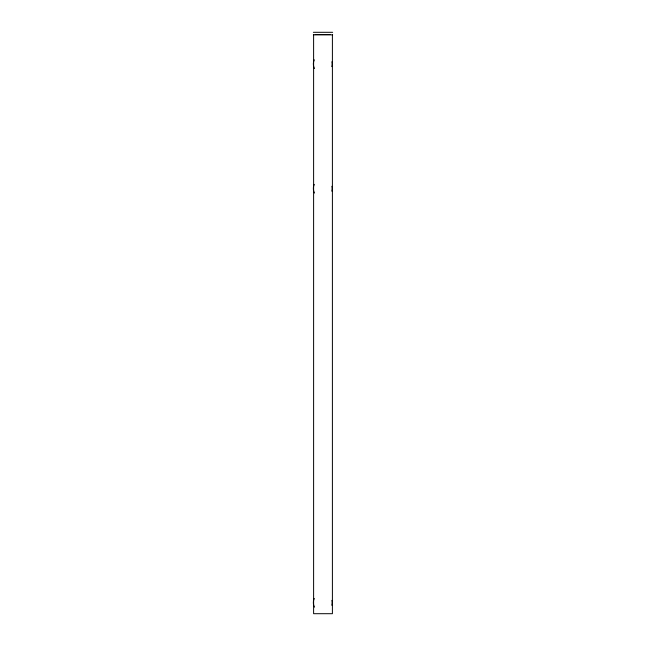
<?xml version="1.0" encoding="UTF-8"?>
<svg xmlns="http://www.w3.org/2000/svg" width="646" height="646" viewBox="0 0 646 646"><rect width="100%" height="100%" fill="white"/><g stroke="black" fill="none" stroke-linecap="round" stroke-linejoin="round"><path stroke-width="0.97" d="M313.358 32.3L332.658 32.3M315.143 34.545L330.033 34.545M313.358 34.852L332.658 34.852M332.399 34.545L332.399 613.7L313.609 613.7L313.609 34.545M331.891 600.368A9.407 9.407 0 0 1 331.786 605.237M314.505 607.135A9.407 9.407 0 0 1 314.311 598.446M331.891 61.758A9.407 9.407 0 0 1 331.786 66.627M314.505 68.524A9.407 9.407 0 0 1 314.311 59.836M331.891 186.274A9.407 9.407 0 0 1 331.786 191.143M314.505 193.049A9.407 9.407 0 0 1 314.311 184.352"/></g></svg>
